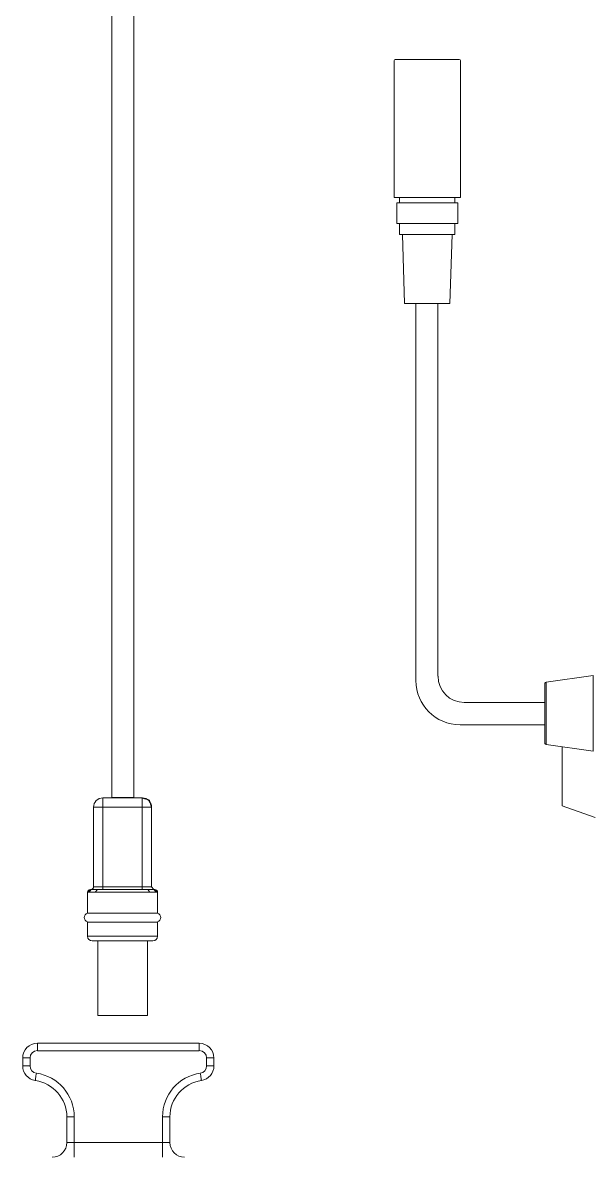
# Model space of a CAD drawing. Header units: millimetres. Extents: x 0.5 to 34.7, y 0.4 to 49.1.
# Drawn here: x 7.44 to 12.61, y 20.86 to 31.14 of the extents above; entities that cross this region are included whole.
import ezdxf

# ---------------------------------------------------------------- set-up
doc = ezdxf.new("R2010")
doc.units = ezdxf.units.MM
doc.header["$LTSCALE"] = 0.166667
doc.layers.add('DIM', color=176, linetype='Continuous')
doc.layers.add('LEVEL0', color=179, linetype='Continuous')

msp = doc.modelspace()

# ---------------------------------------------------------------- linework, layer by layer
at = {"color": 7, "linetype": 'Continuous', "lineweight": 15}
for p, q in [((12.609, 25.225), (12.183, 25.165)), ((12.183, 24.6), (12.609, 24.54)), ((12.326, 24.045), (12.326, 24.58)), ((12.326, 24.045), (12.626, 23.938)), ((7.571, 21.825), (7.571, 21.892)), ((7.571, 21.892), (9.038, 21.892)), ((9.038, 21.825), (7.571, 21.825)), ((9.038, 21.825), (9.038, 21.892)), ((7.505, 21.759), (7.438, 21.759)), ((7.438, 21.687), (7.438, 21.759)), ((7.505, 21.759), (7.505, 21.687)), ((9.105, 21.759), (9.171, 21.759)), ((9.105, 21.687), (9.105, 21.759)), ((9.171, 21.759), (9.171, 21.687)), ((7.505, 21.687), (7.438, 21.687)), ((9.105, 21.687), (9.171, 21.687)), ((7.905, 21.225), (7.838, 21.225)), ((7.838, 20.992), (7.838, 21.225)), ((7.905, 21.225), (7.905, 20.992)), ((8.705, 21.225), (8.771, 21.225)), ((8.705, 20.992), (8.705, 21.225)), ((8.771, 21.225), (8.771, 20.992)), ((7.838, 20.992), (7.905, 20.992)), ((7.905, 20.859), (7.905, 20.992)), ((7.905, 20.992), (8.705, 20.992)), ((8.705, 20.859), (8.705, 20.992)), ((8.705, 20.992), (8.771, 20.992))]:
    msp.add_line(p, q, dxfattribs=at)
at = {"color": 8, "linetype": 'Continuous', "lineweight": 0}
for p, q in [((12.609, 24.882), (12.609, 25.225)), ((12.183, 25.165), (12.183, 24.882)), ((12.183, 24.882), (12.183, 24.6)), ((12.609, 24.54), (12.609, 24.882))]:
    msp.add_line(p, q, dxfattribs=at)
at = {"color": 7, "linetype": 'Continuous', "lineweight": 0}
msp.add_line((12.169, 25.155), (12.169, 24.61), dxfattribs=at)
at = {"color": 179, "linetype": 'Continuous', "lineweight": 15}
for p, q in [((8.521, 24.116), (8.165, 24.116)), ((8.081, 23.311), (8.081, 24.031)), ((8.606, 23.311), (8.606, 24.031)), ((8.606, 24.031), (8.606, 23.311)), ((8.026, 23.26), (8.026, 23.072)), ((8.055, 23.286), (8.051, 23.286)), ((8.059, 23.286), (8.055, 23.286)), ((8.364, 23.286), (8.115, 23.286)), ((8.571, 23.286), (8.364, 23.286)), ((8.606, 23.311), (8.627, 23.286)), ((8.606, 23.311), (8.627, 23.286)), ((8.631, 23.286), (8.627, 23.286)), ((8.627, 23.286), (8.631, 23.286)), ((8.635, 23.286), (8.631, 23.286)), ((8.661, 23.26), (8.661, 23.072)), ((8.026, 23.072), (8.661, 23.072)), ((8.661, 22.991), (8.026, 22.991)), ((8.026, 22.991), (8.026, 22.862)), ((8.661, 22.991), (8.661, 22.862)), ((8.068, 22.82), (8.363, 22.82)), ((8.119, 22.82), (8.119, 22.143)), ((8.363, 22.82), (8.618, 22.82)), ((8.568, 22.82), (8.568, 22.143)), ((8.568, 22.143), (8.119, 22.143))]:
    msp.add_line(p, q, dxfattribs=at)
at = {"color": 196, "linetype": 'Continuous', "lineweight": 0}
for p, q in [((8.165, 24.116), (8.165, 24.031)), ((8.521, 24.031), (8.521, 24.116)), ((8.081, 24.031), (8.165, 24.031)), ((8.165, 24.031), (8.521, 24.031)), ((8.165, 23.311), (8.165, 24.031)), ((8.521, 24.031), (8.606, 24.031)), ((8.521, 24.031), (8.521, 23.311)), ((8.026, 23.26), (8.03, 23.26)), ((8.055, 23.286), (8.03, 23.26)), ((8.03, 23.26), (8.039, 23.261)), ((8.059, 23.286), (8.039, 23.261)), ((8.039, 23.261), (8.095, 23.26)), ((8.115, 23.286), (8.059, 23.286)), ((8.165, 23.311), (8.081, 23.311)), ((8.115, 23.286), (8.095, 23.26)), ((8.095, 23.26), (8.366, 23.26)), ((8.165, 23.286), (8.165, 23.311)), ((8.521, 23.311), (8.165, 23.311)), ((8.366, 23.26), (8.591, 23.26)), ((8.521, 23.311), (8.521, 23.286)), ((8.606, 23.311), (8.521, 23.311)), ((8.627, 23.286), (8.571, 23.286)), ((8.591, 23.26), (8.571, 23.286)), ((8.591, 23.26), (8.647, 23.261)), ((8.627, 23.286), (8.647, 23.261)), ((8.631, 23.286), (8.656, 23.26)), ((8.647, 23.261), (8.656, 23.26)), ((8.656, 23.26), (8.661, 23.26)), ((8.366, 22.862), (8.026, 22.862)), ((8.661, 22.862), (8.366, 22.862))]:
    msp.add_line(p, q, dxfattribs=at)
at = {"color": 7, "linetype": 'Continuous', "lineweight": 15, "flags": 128}
for points in [[(7.562, 21.621), (7.56, 21.609), (7.558, 21.596), (7.556, 21.585), (7.555, 21.575), (7.554, 21.567), (7.553, 21.56), (7.552, 21.557), (7.552, 21.555)], [(9.047, 21.621), (9.049, 21.609), (9.051, 21.596), (9.053, 21.585), (9.054, 21.575), (9.055, 21.567), (9.056, 21.56), (9.057, 21.557), (9.057, 21.555)]]:
    msp.add_lwpolyline(points, dxfattribs=at)
at = {"color": 7, "linetype": 'Continuous', "lineweight": 15}
for centre, radius, start, end in [((12.186, 25.145), 0.0198, 97.8386, 150.9306), ((12.186, 24.619), 0.0198, 209.0694, 262.1614), ((7.571, 21.759), 0.133, 90, 180), ((7.571, 21.759), 0.0667, 90, 180), ((9.038, 21.759), 0.133, 0, 90), ((9.038, 21.759), 0.0667, 0, 90), ((7.571, 21.687), 0.133, 180, 261.7868), ((7.571, 21.687), 0.0667, 180, 261.7868), ((7.505, 21.225), 0.4, 0, 81.7868), ((9.105, 21.225), 0.4, 98.2132, 180), ((9.038, 21.687), 0.0667, 278.2132, 0), ((9.038, 21.687), 0.133, 278.2132, 0), ((7.505, 21.225), 0.333, 0, 81.7868), ((9.105, 21.225), 0.333, 98.2132, 180), ((7.705, 20.992), 0.133, 270, 0), ((8.905, 20.992), 0.133, 180, 270)]:
    msp.add_arc(centre, radius, start, end, dxfattribs=at)
at = {"color": 179, "linetype": 'Continuous', "lineweight": 15}
for centre, radius, start, end in [((8.165, 24.031), 0.0847, 90, 180), ((8.521, 24.031), 0.0847, 0, 90), ((8.051, 23.26), 0.0254, 90, 180), ((8.055, 23.311), 0.0254, 279.4118, 0), ((8.635, 23.26), 0.0254, 0, 90), ((8.038, 23.032), 0.0423, 107.4576, 252.5424), ((8.648, 23.032), 0.0423, 287.4576, 72.5424), ((8.068, 22.862), 0.0423, 180, 270), ((8.618, 22.862), 0.0423, 270, 0)]:
    msp.add_arc(centre, radius, start, end, dxfattribs=at)
for points in [[(8.585, 24.095), (8.521, 24.116)], [(8.521, 24.116), (8.585, 24.095)], [(8.606, 24.031), (8.585, 24.095)], [(8.585, 24.095), (8.606, 24.031)]]:
    msp.add_open_spline(points, degree=1, dxfattribs=at)
at = {"layer": 'DIM', "color": 7, "lineweight": 15}
for p, q in [((10.804, 30.797), (10.804, 29.557)), ((11.394, 30.807), (10.814, 30.807)), ((11.404, 29.557), (11.404, 30.797)), ((10.804, 29.557), (11.404, 29.557)), ((10.854, 29.557), (10.854, 29.507)), ((11.354, 29.507), (11.354, 29.557)), ((11.382, 29.507), (10.827, 29.507)), ((10.827, 29.507), (10.827, 29.322)), ((11.382, 29.322), (11.382, 29.507)), ((10.827, 29.322), (11.382, 29.322)), ((10.854, 29.322), (10.854, 29.222)), ((11.354, 29.222), (11.354, 29.322)), ((10.854, 29.222), (11.354, 29.222)), ((10.879, 29.222), (11.329, 29.222)), ((10.879, 29.222), (10.899, 28.597)), ((11.309, 28.597), (11.329, 29.222)), ((10.899, 28.597), (11.309, 28.597))]:
    msp.add_line(p, q, dxfattribs=at)
for centre, start, end in [((10.814, 30.797), 90, 180), ((11.394, 30.797), 0, 90)]:
    msp.add_arc(centre, 0.01, start, end, dxfattribs=at)
at = {"layer": 'LEVEL0', "color": 7, "lineweight": 15}
for p, q in [((8.246, 37.34), (8.246, 24.119)), ((8.446, 37.34), (8.446, 24.119)), ((11.001, 28.599), (11.001, 25.179)), ((11.201, 25.218), (11.201, 28.599)), ((12.169, 24.754), (12.169, 25)), ((12.169, 24.979), (11.44, 24.979)), ((12.169, 24.779), (11.401, 24.779))]:
    msp.add_line(p, q, dxfattribs=at)
at = {"layer": 'LEVEL0', "color": 7, "lineweight": 0}
msp.add_line((8.446, 24.119), (8.246, 24.119), dxfattribs=at)
at = {"layer": 'LEVEL0', "color": 7, "lineweight": 15}
for centre, radius in [((11.44, 25.218), 0.238), ((11.401, 25.179), 0.4)]:
    msp.add_arc(centre, radius, 180, 270, dxfattribs=at)

doc.saveas('drawing.dxf')
